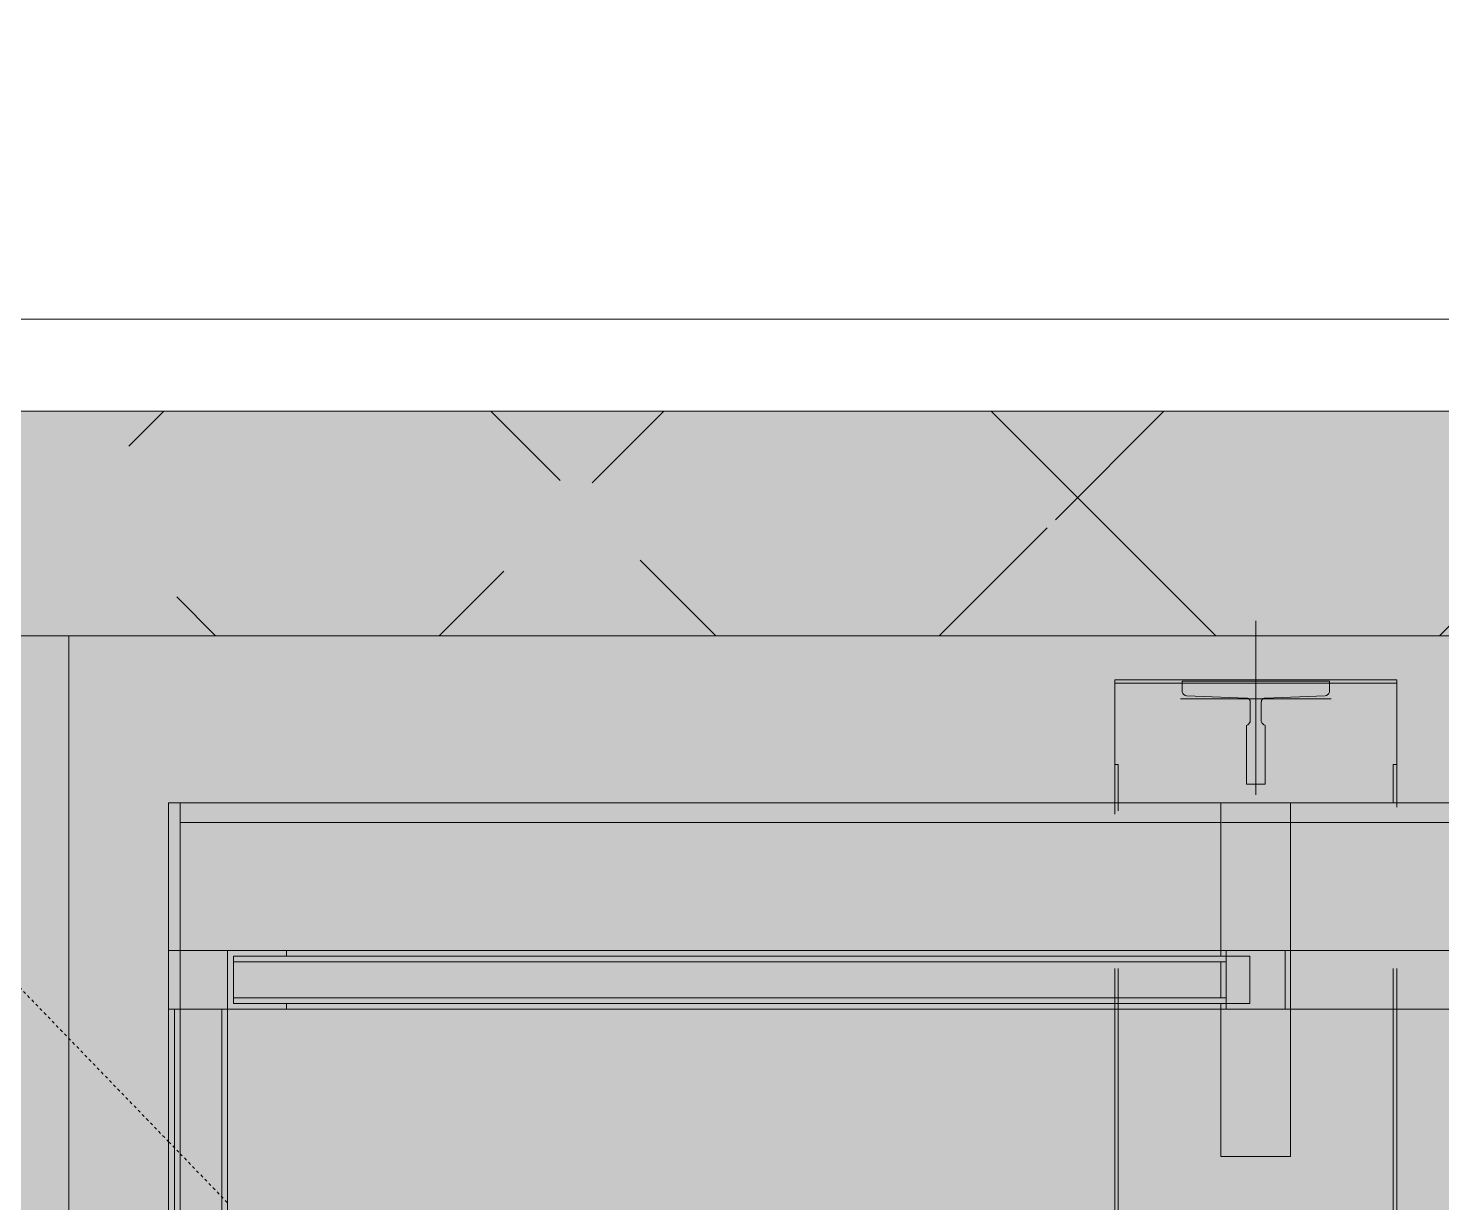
# Model space of a CAD drawing. Header units: inches. Extents: x -445 to 366, y -514 to 778.
# Drawn here: x -128.93 to -80.97, y 256.08 to 295.96 of the extents above; entities that cross this region are included whole.
import ezdxf

# ---------------------------------------------------------------- set-up
doc = ezdxf.new("R2010")
doc.units = ezdxf.units.IN
doc.header["$MEASUREMENT"] = 0
doc.linetypes.add('Overhead_2_', pattern=[0.15625, 0.09375, -0.0625])
for name, color, linetype, lineweight in [('A-DETL', 90, 'Continuous', 9), ('A-DETL-GENF', 92, 'Continuous', 9), ('A-FLOR-OVHD', 1, 'Overhead_2_', 9), ('A-WALL', 113, 'Continuous', 9), ('A-WALL-PATT', 111, 'Continuous', 13), ('I-WALL', 2, 'Continuous', 9), ('Q-SPCQ', 91, 'Continuous', 9)]:
    doc.layers.add(name, color=color, linetype=linetype, lineweight=lineweight)

# ---------------------------------------------------------------- blocks, each defined once
blk = doc.blocks.new('Hecht_PAD_AA-Arch_detached_rvt-1-Test Fit - Mezzanine Plan')
at = {"layer": 'A-WALL-PATT'}
h = blk.add_hatch(dxfattribs=at)
h.set_pattern_fill('FP_19', color=256, style=0, pattern_type=2)
h.set_pattern_definition([(45, (0, 0), (-8.4853, 8.4853), []), (135, (0, 0), (-8.4853, -8.4853), [])])
h.paths.add_polyline_path([(-75.01, 275.331), (-44.487, 275.331), (-36.862, 282.956), (-140.487, 282.956), (-92.487, 279.143), (-140.487, 275.331), (-75.446, 275.331)], flags=0)
at = {"layer": 'A-FLOR-OVHD'}
for p, q in [((-140.487, 275.057), (-124.172, 258.155)), ((-124.172, 258.155), (-123.778, 257.747)), ((-123.778, 257.747), (-122.172, 256.083))]:
    blk.add_line(p, q, dxfattribs=at)
at = {"layer": 'I-WALL'}
for p, q in [((-36.862, 282.956), (-140.487, 282.956)), ((-140.487, 275.331), (-75.01, 275.331))]:
    blk.add_line(p, q, dxfattribs=at)
blk = doc.blocks.new('schindler-3300na_traction_elevator_machine_room-less_general_purpose_front_or_front-rear_opening_2100-3500_capacity_3300bim - 3500 Front-2750691-Test Fit - Mezzanine Plan')
at = {"layer": 'Q-SPCQ'}
for p, q in [((47.008, 40.276), (-54.992, 40.276)), ((47.008, 40.276), (-54.992, 40.276)), ((47.008, 40.276), (-54.992, 40.276)), ((47.008, -42.795), (47.008, 40.276)), ((34.328, 36.89), (-34.328, 36.89)), ((-34.328, 36.89), (34.328, 36.89)), ((34.328, 36.89), (-34.328, 36.89)), ((34.328, 36.89), (-34.328, 36.89)), ((-34.328, 36.89), (34.328, 36.89)), ((34.328, 36.89), (-34.328, 36.89)), ((-34.328, 36.89), (34.328, 36.89)), ((34.328, 36.89), (-34.328, 36.89)), ((-34.328, 36.89), (34.328, 36.89)), ((34.328, 36.89), (-34.328, 36.89)), ((-34.328, 36.89), (34.328, 36.89)), ((34.328, 36.89), (-34.328, 36.89)), ((-34.328, 36.89), (34.328, 36.89)), ((-34.328, 36.89), (34.328, 36.89)), ((-34.328, 36.89), (34.328, 36.89)), ((-34.328, 36.693), (34.328, 36.693)), ((-34.328, 36.693), (34.328, 36.693)), ((-34.328, 36.496), (34.328, 36.496)), ((34.328, 36.496), (-34.328, 36.496)), ((36.328, 36.496), (0, 36.496)), ((36.328, 36.89), (34.328, 36.89)), ((34.328, 36.89), (36.328, 36.89)), ((36.328, 36.89), (34.328, 36.89)), ((36.328, 36.89), (34.328, 36.89)), ((34.328, 36.89), (36.328, 36.89)), ((36.328, 36.89), (34.328, 36.89)), ((34.328, 36.89), (36.328, 36.89)), ((36.328, 36.89), (34.328, 36.89)), ((34.328, 36.89), (36.328, 36.89)), ((34.328, 34.89), (34.328, 36.89)), ((34.328, 36.89), (34.328, 34.89)), ((34.328, 34.89), (34.328, 36.89)), ((34.328, 36.89), (34.328, 34.89)), ((34.328, 34.89), (34.328, 36.89)), ((34.328, 36.89), (34.328, 36.693)), ((36.328, 36.89), (34.328, 36.89)), ((34.328, 36.89), (34.328, -36.693)), ((34.328, 34.89), (34.328, 36.89)), ((34.328, 36.89), (36.328, 36.89)), ((36.328, 36.89), (34.328, 36.89)), ((34.328, 36.89), (34.328, 34.89)), ((34.328, 36.693), (34.328, 36.89)), ((34.328, 36.89), (36.328, 36.89)), ((34.328, 36.693), (34.328, 35.087)), ((34.328, 35.087), (34.328, 36.693)), ((34.328, 36.496), (36.328, 36.496)), ((36.328, 36.496), (34.328, 36.496)), ((41.339, 36.89), (36.328, 36.89)), ((36.328, 36.89), (41.339, 36.89)), ((41.339, 36.89), (36.328, 36.89)), ((41.339, 36.89), (36.328, 36.89)), ((36.328, 36.89), (41.339, 36.89)), ((41.339, 36.89), (36.328, 36.89)), ((36.328, 36.89), (41.339, 36.89)), ((41.339, 36.89), (36.328, 36.89)), ((36.328, 36.89), (41.339, 36.89)), ((36.328, -36.693), (36.328, 36.89)), ((36.328, 36.89), (36.328, -36.693)), ((36.328, 34.89), (36.328, 36.89)), ((36.328, 36.89), (36.328, 34.89)), ((40.669, 36.496), (36.328, 36.496)), ((36.328, 36.496), (41.339, 36.496)), ((41.339, 36.496), (36.328, 36.496)), ((40.669, 36.496), (40.669, 1.181)), ((41.339, 36.89), (41.339, 1.181)), ((41.339, 36.89), (41.339, 36.496)), ((41.339, 36.89), (41.339, 36.496)), ((41.339, 1.181), (41.339, 36.89)), ((41.339, 36.89), (41.339, 1.181)), ((41.339, 1.181), (41.339, 36.89)), ((41.339, 36.89), (41.339, 1.181)), ((41.339, 1.181), (41.339, 36.89)), ((41.339, 36.89), (41.339, 1.181)), ((34.328, 35.087), (-34.328, 35.087)), ((-34.328, 35.087), (34.328, 35.087)), ((34.328, 35.087), (34.328, 34.89)), ((34.328, 34.89), (34.328, 35.087)), ((-34.328, 34.89), (34.328, 34.89)), ((34.328, 34.89), (-34.328, 34.89)), ((-34.328, 34.89), (34.328, 34.89)), ((34.328, 34.89), (-34.328, 34.89)), ((-34.328, 34.89), (34.328, 34.89)), ((-34.328, 34.89), (34.328, 34.89)), ((34.328, 32.89), (34.328, 34.89)), ((34.328, 34.89), (36.328, 34.89)), ((36.328, 34.89), (34.328, 34.89)), ((34.328, 34.89), (34.328, 32.89)), ((34.328, -36.693), (34.328, 34.89)), ((34.328, 34.89), (36.328, 34.89)), ((36.328, 34.89), (34.328, 34.89)), ((34.722, 34.693), (34.525, 34.693)), ((34.525, 34.693), (34.525, 32.89)), ((34.525, 32.89), (34.525, 34.693)), ((34.525, 34.693), (36.131, 34.693)), ((34.525, 34.693), (34.525, 32.89)), ((36.131, 34.693), (34.525, 34.693)), ((34.525, 34.693), (36.131, 34.693)), ((34.525, 32.89), (34.525, 34.693)), ((34.722, 1.181), (34.722, 34.693)), ((35.934, 34.693), (34.722, 34.693)), ((34.722, 34.693), (34.722, 1)), ((35.934, 1.181), (35.934, 34.693)), ((35.934, 1), (35.934, 34.693)), ((36.131, 34.693), (35.934, 34.693)), ((36.131, 32.89), (36.131, 34.693)), ((36.131, 34.693), (36.131, 32.89)), ((36.131, 32.89), (36.131, 34.693)), ((36.131, 34.693), (36.131, 32.89)), ((36.328, 34.89), (36.328, 32.89)), ((36.328, 32.89), (36.328, 34.89)), ((34.525, 32.89), (34.328, 32.89)), ((34.328, 32.89), (34.525, 32.89)), ((34.525, 1.181), (34.525, 32.89)), ((34.525, 1), (34.525, 32.89)), ((34.525, 32.89), (34.525, 1)), ((34.525, 1), (34.525, 32.89)), ((36.131, 1), (36.131, 32.89)), ((36.131, 1.181), (36.131, 32.89)), ((36.328, 32.89), (36.131, 32.89)), ((36.131, 32.89), (36.328, 32.89)), ((36.131, 1), (36.131, 32.89)), ((36.131, 32.89), (36.131, 1)), ((34.328, 4.783), (-34.328, 4.783)), ((-34.328, 4.665), (34.328, 4.665)), ((34.525, 4.783), (34.328, 4.783)), ((34.328, 4.665), (34.525, 4.665)), ((34.698, 4.783), (34.525, 4.783)), ((34.525, 4.665), (34.699, 4.665)), ((35.716, 4.783), (34.722, 4.783)), ((34.722, 4.665), (35.716, 4.665)), ((41.339, 4.783), (40.95, 4.783)), ((41.067, 4.665), (41.339, 4.665)), ((45.512, 4.783), (41.339, 4.783)), ((41.339, 4.665), (42.638, 4.665)), ((42.638, 4.665), (42.638, 4.783)), ((45.394, 4.783), (45.394, 2.5)), ((45.512, -4.783), (45.512, 4.783)), ((44.866, -2.559), (44.866, 2.559)), ((45.469, 2.5), (45.092, 2.5)), ((45.092, 2.5), (45.469, 2.5)), ((45.394, 2.478), (45.394, -2.478)), ((45.469, -2.5), (45.469, 2.5)), ((45.469, 2.5), (45.469, -2.5)), ((44.969, 2.352), (44.89, 0.312)), ((44.89, 0.312), (44.969, 2.352)), ((29.331, -1.181), (29.331, 1.181)), ((29.331, 1.181), (34.328, 1.181)), ((34.328, 1.181), (29.331, 1.181)), ((29.331, 1.181), (29.331, -1.181)), ((34.328, 1.181), (34.525, 1.181)), ((34.525, 1.181), (34.328, 1.181)), ((36.328, 1), (34.328, 1)), ((34.328, 1), (34.328, -1)), ((34.525, 1), (34.328, 1)), ((34.328, 1), (34.328, -1)), ((34.525, 1.181), (34.525, 1)), ((34.525, 1), (34.722, 1)), ((34.525, 1), (34.525, 0.197)), ((34.525, 0.197), (34.525, 1)), ((34.722, 1), (34.722, 1.181)), ((34.722, 1.181), (35.934, 1.181)), ((35.934, 1.181), (34.722, 1.181)), ((35.934, 1), (34.722, 1)), ((35.934, 1.181), (35.934, 1)), ((35.934, 1), (36.131, 1)), ((36.131, 1), (36.131, 1.181)), ((36.131, 1.181), (36.328, 1.181)), ((36.328, 1.181), (36.131, 1.181)), ((36.328, 1), (36.131, 1)), ((36.131, 0.197), (36.131, 1)), ((36.131, 1), (36.131, 0.197)), ((36.328, 1.181), (41.339, 1.181)), ((41.339, 1.181), (36.328, 1.181)), ((36.328, -1), (36.328, 1)), ((36.328, -1), (36.328, 1)), ((40.669, 1.157), (40.669, -1.157)), ((41.339, 1.181), (41.339, -1.181)), ((41.339, -1.181), (41.339, 1.181)), ((41.339, 1.181), (41.339, -1.181)), ((41.339, -1.181), (41.339, 1.181)), ((41.339, 1.181), (41.339, -1.181)), ((41.339, -1.181), (41.339, 1.181)), ((41.339, 1.181), (41.339, -1.181)), ((41.339, 1.181), (41.339, -1.181)), ((41.339, -1.181), (41.339, 1.181)), ((34.525, 0.197), (36.131, 0.197)), ((36.131, 0.197), (34.525, 0.197)), ((43.965, 0.312), (41.969, 0.312)), ((41.969, 0.312), (43.965, 0.312)), ((41.969, 0.312), (41.969, -0.313)), ((41.969, -0.313), (41.969, 0.312)), ((44.767, 0.189), (44.089, 0.189)), ((44.089, 0.189), (44.767, 0.189)), ((41.614, 0), (47.52, 0)), ((41.969, -0.313), (43.969, -0.313)), ((43.969, -0.313), (41.969, -0.313)), ((44.093, -0.188), (44.767, -0.188)), ((44.767, -0.188), (44.093, -0.188)), ((44.89, -0.313), (44.969, -2.352)), ((44.969, -2.352), (44.89, -0.313)), ((34.328, -1.181), (29.331, -1.181)), ((29.331, -1.181), (34.328, -1.181)), ((34.328, -1), (36.328, -1)), ((34.328, -1), (36.328, -1)), ((34.328, -1), (34.328, -34.693)), ((36.328, -1), (34.328, -1)), ((34.328, -1), (36.328, -1)), ((34.328, -34.693), (34.328, -1)), ((36.328, -1.181), (34.328, -1.181)), ((34.328, -1.181), (36.328, -1.181)), ((36.328, -34.693), (36.328, -1)), ((36.328, -1), (36.328, -34.693)), ((41.339, -1.181), (36.328, -1.181)), ((36.328, -1.181), (41.339, -1.181)), ((40.669, -1.181), (40.669, -30.394)), ((41.339, -1.181), (41.339, -10.441)), ((41.339, -10.441), (41.339, -1.181)), ((41.339, -1.181), (41.339, -10.441)), ((41.339, -10.441), (41.339, -1.181)), ((41.339, -1.181), (41.339, -10.441)), ((41.339, -10.441), (41.339, -1.181)), ((41.339, -1.181), (41.339, -10.441)), ((45.092, -2.5), (45.469, -2.5)), ((45.469, -2.5), (45.092, -2.5)), ((45.394, -2.5), (45.394, -4.783)), ((34.328, -4.665), (-34.328, -4.665)), ((-34.328, -4.783), (34.328, -4.783)), ((35.716, -4.665), (34.328, -4.665)), ((34.328, -4.783), (35.716, -4.783)), ((41.195, -4.783), (41.339, -4.783)), ((42.638, -4.665), (41.339, -4.665)), ((41.339, -4.783), (45.512, -4.783)), ((42.638, -4.783), (42.638, -4.665))]:
    blk.add_line(p, q, dxfattribs=at)
for centre, radius, start, end in [((45.162, 2.316), 0.197, 111, 169.5356), ((45.162, 2.316), 0.197, 111, 169.5356), ((44.167, 0.391), 0.217, 201.2956, 248.7044), ((44.167, 0.391), 0.217, 201.2956, 225), ((44.167, 0.391), 0.217, 225, 248.7044), ((44.767, 0.312), 0.123, 270, 360), ((44.767, 0.312), 0.123, 270, 330), ((44.767, 0.312), 0.123, 330, 360), ((44.156, -0.375), 0.198, 108.4682, 161.5505), ((44.156, -0.375), 0.198, 135.0093, 161.5505), ((44.156, -0.375), 0.198, 108.4682, 135.0093), ((44.767, -0.313), 0.123, 360, 90), ((44.767, -0.313), 0.123, 30, 90), ((44.767, -0.313), 0.123, 360, 30), ((45.162, -2.316), 0.197, 190.4644, 249), ((45.162, -2.316), 0.197, 190.4644, 249)]:
    blk.add_arc(centre, radius, start, end, dxfattribs=at)

msp = doc.modelspace()

# ---------------------------------------------------------------- hatches: boundary and pattern name
at = {"layer": 'A-DETL-GENF'}
h = msp.add_hatch(color=256, dxfattribs=at)
h.paths.add_polyline_path([(-191.286, -481.669), (77.423, -481.669), (77.423, -473.544), (-206.487, -473.544), (-206.487, -481.669)], flags=0)
h.paths.add_polyline_path([(-282.141, -478.044), (-246.482, -478.005), (-246.482, -473.544), (-285.987, -473.544), (-285.987, -478.044)], flags=0)
h.paths.add_polyline_path([(-382.081, -478.044), (-357.987, -478.005), (-357.987, -473.544), (-385.987, -473.544), (-385.987, -324.107), (-390.487, -324.107), (-390.448, -478.044), (-386.624, -478.044)], flags=0)
h.paths.add_polyline_path([(-9.576, -467.544), (77.423, -467.544), (77.423, -466.419), (-38.237, -466.419), (-38.237, -353.919), (-42.575, -353.919), (-38.517, -357.777), (-45.862, -458.794), (-45.862, -457.544), (-183.362, -457.544), (-183.362, -456.044), (-128.986, -456.044), (-129.686, -454.544), (-183.362, -454.544), (-183.362, -415.543), (-147.872, -415.543), (-148.338, -414.544), (-92.362, -414.544), (-92.372, -404.544), (-183.362, -404.544), (-183.362, -364.544), (-84.256, -364.544), (-84.256, -363.044), (-183.362, -363.044), (-183.362, -362.874), (-248.907, -362.874), (-248.907, -456.214), (-202.33, -456.214), (-202.33, -456.044), (-202.203, -456.044), (-202.203, -456.214), (-200.372, -456.214), (-200.372, -456.688), (-202.203, -456.688), (-202.203, -457.544), (-250.237, -457.544), (-250.237, -361.544), (-45.862, -361.544), (-45.862, -353.919), (-257.862, -353.919), (-257.862, -466.419), (-285.987, -466.419), (-285.987, -467.544), (-29.705, -467.544)], flags=0)
h.paths.add_polyline_path([(-372.996, -467.544), (-357.987, -467.544), (-357.987, -466.419), (-378.862, -466.419), (-378.862, -324.107), (-379.987, -324.107), (-379.987, -467.544), (-376.842, -467.544)], flags=0)
h.paths.add_polyline_path([(-42.049, -462.607), (-45.862, -462.607), (-45.862, -458.794)], flags=0)
h.paths.add_polyline_path([(-127.688, -413.044), (-183.362, -413.044), (-183.362, -412.543), (-149.271, -412.543), (-149.737, -411.544), (-94.999, -411.518), (-94.967, -411.444), (-95.055, -411.169), (-95.362, -410.75), (-95.362, -407.544), (-183.362, -407.544), (-183.362, -406.044), (-93.862, -406.044), (-93.862, -413.044), (-123.145, -413.044)], flags=0)
h.paths.add_polyline_path([(-95.888, -408.944), (-95.888, -408.943), (-95.737, -408.944)], flags=0)
h.paths.add_polyline_path([(-378.362, 58.331), (-378.362, 124.956), (-372.674, 124.956), (-372.674, 130.956), (-378.362, 130.956), (-378.362, 245.456), (-372.674, 245.456), (-372.674, 251.456), (-378.362, 251.456), (-378.362, 262.081), (-379.987, 262.081), (-379.987, 58.331), (-378.862, 58.331)], flags=0)
h.paths.add_polyline_path([(-318.862, 58.331), (-318.862, 162.331), (-294.862, 162.331), (-294.862, 303.581), (-379.987, 303.581), (-379.987, 268.081), (-372.362, 268.081), (-372.362, 78.956), (-377.487, 78.956), (-377.487, 68.956), (-372.362, 68.956), (-372.362, 58.331), (-336.654, 58.331)], flags=0)
h.paths.add_polyline_path([(-372.362, 69.305), (-377.138, 69.305), (-377.138, 78.607), (-372.362, 78.607), (-372.362, 71.304)], flags=0)
h.paths.add_polyline_path([(-375.426, 125.247), (-378.362, 125.268), (-378.362, 130.665), (-372.965, 130.665), (-372.996, 125.247)], flags=0)
h.paths.add_polyline_path([(-140.487, 173.331), (-142.862, 165.706), (-148.112, 165.706), (-141.532, 172.286)], flags=0)
h.paths.add_polyline_path([(-44.487, 173.331), (-44.487, 165.706), (-140.487, 165.706), (-140.487, 173.331), (-45.918, 173.331)], flags=0)
h.paths.add_polyline_path([(-36.862, 130.456), (-36.862, 165.706), (-44.487, 173.331), (-44.487, 275.331), (-36.862, 282.956), (-140.487, 282.956), (-92.487, 279.143), (-140.487, 275.331), (-148.112, 282.956), (-148.112, 130.456), (-44.487, 130.456)], flags=0)
h.paths.add_polyline_path([(-372.965, 245.747), (-378.362, 245.768), (-378.362, 251.165), (-372.965, 251.165)], flags=0)
h.paths.add_polyline_path([(-73.137, 271.831), (-73.137, 271.831), (-71.927, 271.831)], flags=0)
h.paths.add_polyline_path([(-136.112, 578.331), (-39.237, 578.331), (-39.237, 578.831), (41.513, 578.831), (41.513, 593.581), (-138.487, 593.581), (-138.487, 578.331)], flags=0)
h.paths.add_polyline_path([(37.888, 579.456), (-134.862, 579.456), (-134.862, 585.456), (37.888, 585.456)], flags=0)
at = {"layer": 'A-WALL-PATT'}
msp.add_hatch(color=256, dxfattribs=at).paths.add_polyline_path([(-140.487, 275.331), (-92.487, 279.143), (-140.487, 282.956), (-148.112, 282.956), (-144.501, 279.345)], flags=0)

# ---------------------------------------------------------------- linework, layer by layer
at = {"layer": 'A-DETL'}
msp.add_line((-36.862, 282.956), (-148.112, 282.956), dxfattribs=at)
at = {"layer": 'A-WALL'}
msp.add_line((-140.487, 275.331), (-44.487, 275.331), dxfattribs=at)
at = {"layer": 'I-WALL'}
for p, q in [((-35.487, 286.081), (-151.237, 286.081)), ((-148.112, 282.956), (-36.862, 282.956))]:
    msp.add_line(p, q, dxfattribs=at)

# ---------------------------------------------------------------- block references
msp.add_blockref('Hecht_PAD_AA-Arch_detached_rvt-1-Test Fit - Mezzanine Plan', (0, 0))
at = {"layer": 'Q-SPCQ', "rotation": 90}
msp.add_blockref('schindler-3300na_traction_elevator_machine_room-less_general_purpose_front_or_front-rear_opening_2100-3500_capacity_3300bim - 3500 Front-2750691-Test Fit - Mezzanine Plan', (-87.282, 228.323), dxfattribs=at)

doc.saveas('drawing.dxf')
